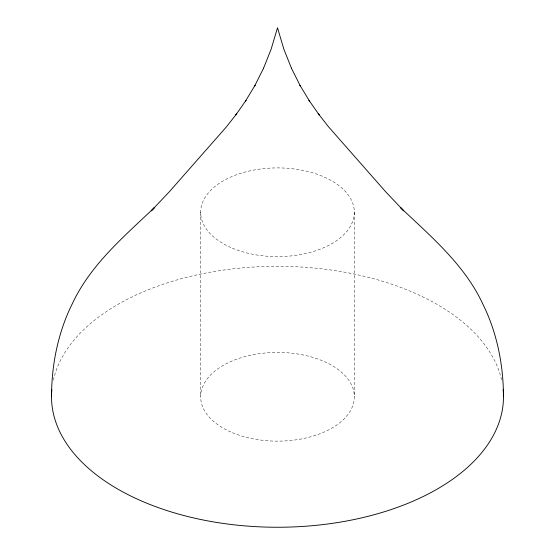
<?xml version="1.0" encoding="UTF-8"?>
<svg xmlns="http://www.w3.org/2000/svg" width="555" height="555" viewBox="0 0 555 555"><rect width="100%" height="100%" fill="white"/><g stroke="black" fill="none" stroke-linecap="round" stroke-linejoin="round"><path stroke-width="0.42" stroke-dasharray="2.77 2.08" d="M354.333 212.267L354.333 396.783M200.667 212.267L200.667 396.783M53.363 380.147A225.982 130.467 0 0 1 277.5 266.31A225.982 130.467 0 0 1 501.637 380.147M232.413 432.699A76.833 44.358 0 0 0 353.923 401.362A76.833 44.358 0 0 0 246.163 356.275A76.833 44.358 0 0 0 232.413 432.699M232.413 248.189A76.833 44.358 0 0 0 353.923 216.845A76.833 44.358 0 0 0 246.163 171.766A76.833 44.358 0 0 0 232.413 248.189"/><path stroke-width="0.83" d="M51.518 396.783C51.58 364.6 58.067 332.195 72.518 303.314C90.763 264.444 124.258 236.298 154.713 207.341L151.251 210.872L169.608 191.461L226.454 126.831L236.763 113.664L235.868 114.83L246.004 100.344L245.4 101.246L255.064 85.248L254.696 85.886L263.583 68.196L263.396 68.591L271.118 49.242L277.5 27.75L283.882 49.242L291.604 68.591L291.417 68.196L300.304 85.886L299.936 85.248L309.6 101.246L308.996 100.344L319.132 114.83L318.237 113.664L328.546 126.831L385.392 191.461L403.749 210.872L400.287 207.341C430.742 236.298 464.237 264.444 482.482 303.314C496.933 332.195 503.42 364.6 503.482 396.783M503.142 389.638A225.982 130.467 0 0 1 277.5 527.25A225.982 130.467 0 0 1 51.858 389.638"/></g></svg>
